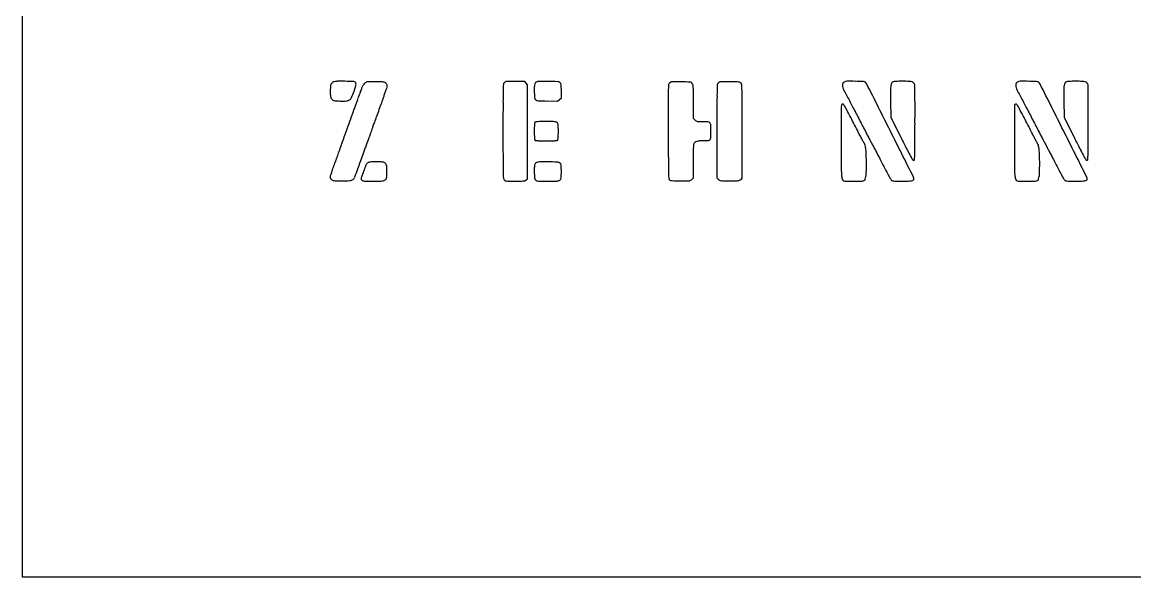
# Model space of a CAD drawing. Header units: centimetres. Extents: x 0 to 40, y 0 to 40.
# Drawn here: x 0 to 18.49, y 0 to 9.21 of the extents above; entities that cross this region are included whole.
import ezdxf

# ---------------------------------------------------------------- set-up
doc = ezdxf.new("R2010")
doc.units = ezdxf.units.CM
doc.header["$MEASUREMENT"] = 0
doc.layers.add('test v4_0', color=7, linetype='Continuous')

msp = doc.modelspace()

# ---------------------------------------------------------------- linework, layer by layer
at = {"layer": 'test v4_0'}
for p, q in [((0, 40), (0, 0)), ((8.352, 8.225), (8.203, 8.227)), ((8.376, 8.197), (8.352, 8.225)), ((8.4, 8.168), (8.376, 8.197)), ((8.395, 6.608), (8.4, 8.168)), ((8.928, 7.925), (8.96, 7.952)), ((8.96, 7.952), (8.96, 8.065)), ((8.723, 7.902), (8.897, 7.899)), ((8.897, 7.899), (8.928, 7.925)), ((11.15, 7.897), (11.15, 7.618)), ((14.432, 7.902), (14.435, 7.634)), ((17.312, 7.902), (17.315, 7.634)), ((11.15, 7.618), (11.179, 7.589)), ((14.435, 7.634), (14.615, 7.275)), ((17.315, 7.634), (17.495, 7.275)), ((11.96, 7.398), (11.96, 6.619)), ((11.55, 6.619), (11.55, 7.395)), ((11.15, 6.895), (11.15, 6.619)), ((8.371, 6.589), (8.395, 6.608)), ((11.15, 6.619), (11.125, 6.595)), ((11.575, 6.595), (11.55, 6.619)), ((11.96, 6.619), (11.935, 6.595)), ((0, 0), (40, 0))]:
    msp.add_line(p, q, dxfattribs=at)
for centre, radius, start, end in [((5.366, 8.115), 0.245, 171.0852, 178.5443), ((5.217, 8.139), 0.0947, 157.62, 171.0852), ((5.2, 8.146), 0.0764, 141.8115, 157.6199), ((5.209, 8.139), 0.0872, 132.7247, 141.8114), ((5.226, 8.121), 0.112, 125.2057, 132.7247), ((5.219, 8.13), 0.101, 117.4137, 125.2057), ((5.19, 8.187), 0.0369, 100.9325, 117.4137), ((5.238, 7.934), 0.294, 90.5937, 100.9325), ((5.307, 1.355), 6.874, 89.5436, 90.5937), ((5.275, -2.567), 10.796, 88.8531, 89.5436), ((5.49, 8.129), 0.0979, 69.1832, 88.853), ((3.254, 8.872), 2.401, 340.3369, 342.3186), ((5.511, 8.185), 0.0374, 32.539, 69.1832), ((5.385, 8.193), 0.164, 342.3186, 356.389), ((5.51, 8.185), 0.0381, 356.3891, 32.539), ((12.177, 7.981), 4.185, 177.2845, 178.7526), ((8.029, 8.177), 0.0327, 131.0605, 177.2844), ((8.09, 8.107), 0.126, 126.5174, 131.0606), ((8.122, 8.065), 0.179, 123.0166, 126.5173), ((8.114, 8.076), 0.165, 119.4588, 123.0166), ((8.06, 8.172), 0.0549, 111.3858, 119.4586), ((8.052, 8.192), 0.0333, 92.0254, 111.3858), ((8.178, 4.646), 3.582, 91.334, 92.0254), ((8.148, 5.894), 2.333, 90.0748, 91.334), ((8.15, 4.427), 3.8, 89.2011, 90.0748), ((10.688, 8.07), 2.178, 177.9139, 180.0001), ((8.646, 8.144), 0.134, 161.9866, 177.9139), ((8.563, 8.171), 0.0471, 129.7945, 161.9866), ((8.597, 8.13), 0.101, 111.5703, 129.7945), ((8.572, 8.192), 0.0332, 91.698, 111.5702), ((8.729, 2.899), 5.329, 91.1569, 91.698), ((8.684, 5.155), 3.072, 90.0503, 91.157), ((8.685, 3.085), 5.143, 89.2979, 90.0503), ((8.697, 4.055), 4.172, 87.3119, 89.2979), ((8.889, 8.146), 0.0772, 52.5039, 87.3119), ((8.906, 8.167), 0.0505, 4.3606, 52.5039), ((7.566, 8.065), 1.394, 0, 4.3606), ((13.698, 8.165), 0.0665, 152.5918, 181.1428), ((13.763, 8.167), 0.132, 181.1429, 200.1437), ((13.683, 8.173), 0.0503, 117.3759, 152.5918), ((13.708, 8.125), 0.104, 90.7381, 117.376), ((13.76, 4.102), 4.127, 88.859, 90.7381), ((13.74, 3.102), 5.128, 87.3226, 88.859), ((13.977, 8.165), 0.0594, 50.2554, 87.3225), ((13.957, 8.141), 0.0901, 26.6711, 50.2553), ((-2015.414, -1011.245), 2271.102, 26.649354, 26.671126), ((15.008, 8.086), 0.577, 172.6358, 179.9706), ((14.541, 8.147), 0.106, 150.6636, 172.6359), ((14.492, 8.174), 0.0495, 111.9449, 150.6636), ((14.515, 8.117), 0.111, 91.2491, 111.9449), ((14.619, 3.316), 4.913, 89.8945, 91.249), ((14.62, 3.793), 4.436, 88.405, 89.8944), ((14.74, 8.082), 0.146, 70.7813, 88.405), ((14.766, 8.157), 0.0665, 58.4308, 70.7814), ((14.757, 8.142), 0.0831, 47.9779, 58.4308), ((14.76, 8.145), 0.0792, 37.2912, 47.9779), ((14.782, 8.162), 0.0509, 22.4013, 37.2912), ((14.762, 8.154), 0.0731, 1.1533, 22.4012), ((-5.041, 7.755), 19.879, 0.7479, 1.1533), ((16.578, 8.165), 0.0665, 152.5918, 181.1428), ((16.643, 8.167), 0.132, 181.1429, 200.1437), ((16.563, 8.173), 0.0503, 117.3759, 152.5918), ((16.588, 8.125), 0.104, 90.7381, 117.376), ((16.64, 4.102), 4.127, 88.859, 90.7381), ((16.62, 3.102), 5.128, 87.3226, 88.859), ((16.857, 8.165), 0.0594, 50.2554, 87.3225), ((16.837, 8.141), 0.0901, 26.6711, 50.2553), ((-2012.534, -1011.245), 2271.102, 26.649354, 26.671126), ((17.888, 8.086), 0.577, 172.6358, 179.9706), ((17.421, 8.147), 0.106, 150.6636, 172.6359), ((17.372, 8.174), 0.0495, 111.9449, 150.6636), ((17.395, 8.117), 0.111, 91.2491, 111.9449), ((17.499, 3.316), 4.913, 89.8945, 91.249), ((17.5, 3.793), 4.436, 88.405, 89.8944), ((17.62, 8.082), 0.146, 70.7813, 88.405), ((17.646, 8.157), 0.0665, 58.4308, 70.7814), ((17.637, 8.142), 0.0831, 47.9779, 58.4308), ((17.64, 8.145), 0.0792, 37.2912, 47.9779), ((17.662, 8.162), 0.0509, 22.4013, 37.2912), ((17.642, 8.154), 0.0731, 1.1533, 22.4012), ((-2.161, 7.755), 19.879, 0.7479, 1.1533), ((7.383, 8.064), 2.263, 178.5443, 180), ((7.823, 8.064), 2.703, 180, 181.3043), ((5.31, 8.007), 0.189, 181.3043, 190.4176), ((5.193, 7.986), 0.0705, 190.4175, 207.8462), ((5.225, 8.002), 0.106, 207.8462, 220.6753), ((5.384, 7.999), 0.0973, 304.9176, 336.1797), ((4.058, 8.585), 1.546, 336.1797, 340.3369), ((-48.168, 27.243), 57.11, 340.1994, 340.257), ((-59.695, 31.381), 69.358, 340.25697, 340.30671), ((-53.318, 29.098), 62.584, 340.30674, 340.3567), ((-8.328, 13.039), 14.814, 340.3568, 340.5025), ((7.251, 7.527), 1.323, 160.6557, 161.5738), ((10.95, 6.228), 5.244, 160.3258, 160.6556), ((11.466, 6.043), 5.792, 159.9985, 160.3258), ((10.361, 6.446), 4.616, 159.6106, 159.9986), ((17.317, 7.869), 9.327, 178.7526, 179.9041), ((10.032, 8.07), 1.522, 180, 184.1219), ((8.565, 7.964), 0.0516, 184.1219, 231.7338), ((14.021, 8.261), 0.407, 200.1437, 208.3486), ((30.401, 8.078), 15.97, 179.9706, 180.6329), ((0.285, 7.825), 14.553, 359.9927, 0.7479), ((16.901, 8.261), 0.407, 200.1437, 208.3486), ((33.281, 8.078), 15.97, 179.9706, 180.6329), ((3.165, 7.825), 14.553, 359.9927, 0.7479), ((5.222, 8), 0.103, 220.6753, 234.2408), ((5.192, 7.958), 0.0508, 234.2408, 257.1713), ((5.217, 8.069), 0.165, 257.1712, 267.3901), ((5.404, 12.18), 4.28, 267.39, 268.356), ((5.322, 9.299), 1.398, 268.356, 272.8225), ((5.386, 7.997), 0.0938, 272.8225, 304.9176), ((298.653, 7.398), 290.663, 179.90415, 179.99995), ((8.581, 7.983), 0.0765, 231.7338, 266.9854), ((8.798, 12.106), 4.205, 266.9854, 268.9728), ((274.277, 4.793), 260.681, 179.33093, 179.3692), ((13.623, 7.837), 0.00933, 135, 179.3309), ((13.632, 7.828), 0.0212, 106.1105, 135), ((13.633, 7.823), 0.0267, 81.8465, 106.1105), ((13.633, 7.819), 0.0306, 59.3727, 81.8465), ((13.631, 7.817), 0.0331, 38.1818, 59.3727), ((13.569, 7.768), 0.112, 28.013, 38.1819), ((-0.916, 0.062), 16.52, 27.7194, 28.013), ((-55.344, 7.832), 70.182, 359.75756, 359.9927), ((277.157, 4.793), 260.681, 179.33093, 179.3692), ((16.503, 7.837), 0.00933, 135, 179.3309), ((16.512, 7.828), 0.0212, 106.1105, 135), ((16.513, 7.823), 0.0267, 81.8465, 106.1105), ((16.513, 7.819), 0.0306, 59.3727, 81.8465), ((16.511, 7.817), 0.0331, 38.1818, 59.3727), ((16.449, 7.768), 0.112, 28.013, 38.1819), ((1.964, 0.062), 16.52, 27.7194, 28.013), ((-52.464, 7.832), 70.182, 359.75756, 359.9927), ((-663.484, 248.372), 710.954, 340.195302, 340.208365), ((11.285, 7.695), 0.15, 225, 235.289), ((42.091, 7.349), 28.481, 179.3692, 179.7611), ((-6.827, -3.044), 23.197, 27.3875, 27.7194), ((-271.405, -140.115), 321.174, 27.33897, 27.38756), ((44.971, 7.349), 28.481, 179.3692, 179.7611), ((-3.947, -3.044), 23.197, 27.3875, 27.7194), ((-268.525, -140.115), 321.174, 27.33897, 27.38756), ((-327.604, 127.416), 353.959, 340.17332, 340.19532), ((7.083, 7.021), 1.337, 160.5459, 161.4959), ((12.566, 5.084), 7.152, 160.2716, 160.5459), ((13.385, 4.79), 8.022, 159.9959, 160.2716), ((12.767, 5.016), 7.364, 159.7018, 159.9959), ((368.513, 7.399), 360.523, 180.00001, 180.08183), ((11.312, 7.4), 2.802, 178.7382, 180), ((11.312, 7.4), 2.802, 180, 181.2618), ((9.257, 7.445), 0.747, 175.3646, 178.7382), ((9.035, 7.463), 0.524, 171.9298, 175.3645), ((8.536, 7.534), 0.0197, 135.0001, 171.9297), ((8.536, 7.534), 0.0201, 96.5102, 135), ((8.624, 6.768), 0.791, 93.7782, 96.5102), ((8.643, 6.477), 1.083, 90.9411, 93.7783), ((8.704, 2.773), 4.787, 90, 90.9412), ((8.704, 0.022), 7.538, 89.2879, 90), ((8.789, 6.916), 0.644, 84.9692, 89.2878), ((8.828, 7.355), 0.202, 76.6185, 84.9692), ((8.866, 7.515), 0.0381, 47.8553, 76.6185), ((8.867, 7.516), 0.0367, 20.2872, 47.8553), ((8.81, 7.495), 0.0979, 7.044, 20.2872), ((8.563, 7.465), 0.346, 0.9118, 7.044), ((4.22, 7.395), 4.69, 360, 0.9119), ((11.23, 7.615), 0.0525, 235.289, 257.7517), ((11.249, 7.704), 0.144, 257.7517, 268.9096), ((11.314, 11.109), 3.549, 268.9096, 270), ((68.758, 7.238), 55.148, 179.761, 180.0001), ((-2259.178, -1133.575), 2543.839, 26.629872, 26.649352), ((-221.19, 8.534), 236.03, 359.65861, 359.75761), ((71.638, 7.238), 55.148, 179.761, 180.0001), ((-2256.298, -1133.575), 2543.839, 26.629872, 26.649352), ((-218.31, 8.534), 236.03, 359.65861, 359.75761), ((-185.839, 76.273), 203.251, 340.11641, 340.14781), ((-247.642, 98.586), 268.958, 340.14786, 340.1733), ((183.196, -56.901), 188.69, 160.11635, 160.1631), ((9.257, 7.355), 0.747, 181.2618, 184.6354), ((9.035, 7.337), 0.524, 184.6355, 188.0702), ((8.536, 7.266), 0.0197, 188.0703, 224.9999), ((8.536, 7.266), 0.0202, 225, 263.7269), ((8.627, 8.092), 0.85, 263.7269, 266.3477), ((8.646, 8.393), 1.153, 266.3478, 269.102), ((8.71, 12.46), 5.22, 269.1021, 270), ((8.71, 12.46), 5.22, 270, 270.8979), ((8.774, 8.393), 1.153, 270.898, 273.6522), ((8.793, 8.092), 0.85, 273.6523, 276.2731), ((8.884, 7.266), 0.0202, 276.2731, 315), ((8.884, 7.266), 0.0197, 315, 351.6739), ((8.415, 7.335), 0.494, 351.6739, 355.2182), ((8.203, 7.352), 0.707, 355.2182, 358.6786), ((6.334, 7.395), 2.576, 358.6786, 0), ((11.22, 7.159), 0.0674, 125.4599, 151.845), ((11.242, 7.127), 0.107, 106.7343, 125.4599), ((11.274, 7.022), 0.216, 94.3497, 106.7343), ((11.325, 6.355), 0.885, 90, 94.3496), ((118.543, 7.238), 104.933, 179.99996, 180.22937), ((36.769, 19.142), 25.608, 207.3315, 207.4951), ((34.008, 17.706), 22.495, 207.4951, 207.6755), ((32.411, 16.868), 20.692, 207.6756, 207.8431), ((44.566, 22.269), 33.495, 206.5951, 206.96), ((121.423, 7.238), 104.933, 179.99996, 180.22937), ((39.649, 19.142), 25.608, 207.3315, 207.4951), ((36.888, 17.706), 22.495, 207.4951, 207.6755), ((35.291, 16.868), 20.692, 207.6756, 207.8431), ((47.446, 22.269), 33.495, 206.5951, 206.96), ((128.306, -37.099), 130.338, 160.16305, 160.2247), ((15.034, 6.967), 3.883, 178.0034, 179.3457), ((16.571, 6.913), 5.422, 177.2437, 178.0034), ((11.195, 7.172), 0.0388, 151.8451, 177.2436), ((13.912, 7.144), 0.0993, 12.7823, 37.4838), ((13.389, 7.025), 0.636, 6.5192, 12.7824), ((12.851, 6.964), 1.178, 1.7864, 6.5193), ((15.916, 8.155), 2.037, 207.8431, 208.7622), ((17.409, 8.456), 3.027, 206.96, 209.0865), ((10.515, 7.153), 4.321, 357.9102, 359.6586), ((16.792, 7.144), 0.0993, 12.7823, 37.4838), ((16.269, 7.025), 0.636, 6.5192, 12.7824), ((15.731, 6.964), 1.178, 1.7864, 6.5193), ((18.796, 8.155), 2.037, 207.8431, 208.7622), ((20.289, 8.456), 3.027, 206.96, 209.0865), ((13.395, 7.153), 4.321, 357.9102, 359.6586), ((3.325, 7.595), 2.007, 339.5907, 340.1444), ((1.407, 8.287), 4.046, 340.1444, 340.4722), ((1.415, 8.285), 4.038, 340.4722, 340.8), ((3.379, 7.601), 1.958, 340.8, 341.3633), ((71.486, -16.717), 69.973, 160.29265, 160.38616), ((106.685, -29.326), 107.362, 160.22476, 160.2926), ((5.799, 6.798), 0.0955, 140.7116, 154.7163), ((5.789, 6.807), 0.082, 125.0085, 140.7115), ((5.772, 6.83), 0.0533, 104.333, 125.0084), ((5.806, 6.7), 0.188, 96.2539, 104.333), ((5.834, 6.437), 0.453, 91.28, 96.2539), ((5.888, 4.051), 2.839, 90, 91.28), ((5.888, 1.84), 5.05, 89.1275, 90), ((5.961, 6.672), 0.217, 80.5693, 89.1274), ((5.987, 6.825), 0.062, 60.7213, 80.5692), ((5.976, 6.806), 0.0846, 45, 60.7213), ((5.974, 6.804), 0.0869, 29.9011, 45), ((5.997, 6.817), 0.0601, 9.995, 29.9012), ((15.402, 6.894), 7.411, 180.0819, 181.4171), ((8.587, 6.817), 0.0745, 154.5169, 171.1721), ((8.582, 6.82), 0.0685, 136.7882, 154.5169), ((8.574, 6.827), 0.0585, 114.065, 136.7882), ((8.584, 6.805), 0.0828, 96.5409, 114.0651), ((8.621, 6.481), 0.409, 90.4731, 96.541), ((8.734, -7.102), 13.992, 90, 90.4732), ((8.734, 2.077), 4.813, 88.1558, 90), ((8.886, 6.803), 0.0843, 54.5795, 88.1557), ((8.906, 6.831), 0.0502, 4.7841, 54.5795), ((21.318, 6.895), 10.168, 179.3457, 180), ((9.666, 6.864), 4.364, 0, 1.7865), ((7.286, 6.864), 6.744, 358.7922, 360), ((86.043, 44.07), 80.823, 207.33607, 207.48435), ((16.4, 7.895), 1.873, 209.0865, 211.2518), ((14.815, 6.933), 0.0182, 211.2519, 269.9999), ((14.815, 6.928), 0.0131, 270, 354.2725), ((13.752, 7.035), 1.082, 354.2725, 357.9102), ((12.546, 6.864), 4.364, 0, 1.7865), ((10.166, 6.864), 6.744, 358.7922, 360), ((88.923, 44.07), 80.823, 207.33607, 207.48435), ((19.28, 7.895), 1.873, 209.0865, 211.2518), ((17.695, 6.933), 0.0182, 211.2519, 269.9999), ((17.695, 6.928), 0.0131, 270, 354.2725), ((16.632, 7.035), 1.082, 354.2725, 357.9102), ((15.104, 3.34), 10.023, 160.3549, 160.8069), ((18.328, 2.189), 13.447, 159.9295, 160.3549), ((6.092, 6.66), 0.419, 154.7163, 159.9296), ((5.863, 6.794), 0.197, 0.991, 9.9951), ((1.962, 6.726), 4.098, 0, 0.991), ((1.199, 6.726), 4.861, 359.1324, 0.0001), ((9.999, 6.761), 2.007, 181.4171, 184.0636), ((12.301, 6.727), 3.791, 178.9543, 180), ((9.887, 6.727), 1.377, 179.9999, 184.3718), ((8.753, 6.792), 0.242, 171.172, 178.9544), ((7.832, 6.729), 1.128, 354.7219, 360), ((7.686, 6.729), 1.274, 360, 4.7842), ((15.805, 6.826), 2.194, 180.2293, 183.9296), ((13.957, 6.7), 0.342, 183.9296, 195.8791), ((13.398, 6.736), 0.631, 351.9218, 358.7922), ((20.458, 9.951), 6.894, 207.4844, 208.3848), ((16.865, 8.009), 2.81, 208.3847, 209.7424), ((18.685, 6.826), 2.194, 180.2293, 183.9296), ((16.837, 6.7), 0.342, 183.9296, 195.8791), ((16.278, 6.736), 0.631, 351.9218, 358.7922), ((23.338, 9.951), 6.894, 207.4844, 208.3848), ((19.745, 8.009), 2.81, 208.3847, 209.7424), ((5.654, 6.611), 0.022, 171.5704, 208.0948), ((5.75, 6.597), 0.118, 160.8069, 171.5703), ((5.689, 6.629), 0.0618, 208.0948, 225), ((5.667, 6.607), 0.0308, 225, 257.9391), ((5.711, 6.81), 0.238, 257.9391, 265.2384), ((5.749, 7.274), 0.704, 265.2383, 269.2905), ((5.834, 14.135), 7.565, 269.2905, 270), ((5.834, 16.477), 9.907, 270, 270.6039), ((5.934, 7.066), 0.495, 270.6039, 275.9374), ((5.972, 6.7), 0.127, 275.9374, 288.6475), ((5.989, 6.647), 0.0715, 288.6474, 308.1886), ((5.984, 6.653), 0.0795, 308.1886, 324.1446), ((6.013, 6.632), 0.044, 324.1445, 348.9923), ((5.897, 6.655), 0.162, 348.9923, 359.1323), ((8.042, 6.622), 0.0446, 184.0636, 225), ((8.044, 6.624), 0.048, 225, 249.7253), ((8.063, 6.676), 0.104, 249.7253, 263.6209), ((8.099, 6.993), 0.422, 263.6209, 269.3454), ((8.189, 14.893), 8.323, 269.3454, 270), ((8.189, 13.868), 7.298, 270, 270.7239), ((8.275, 7.054), 0.483, 270.7239, 275.979), ((8.311, 6.708), 0.136, 275.979, 287.4826), ((8.334, 6.635), 0.0589, 287.4826, 308.9952), ((8.561, 6.625), 0.0474, 184.3718, 234.3452), ((8.579, 6.651), 0.0786, 234.3452, 268.2816), ((8.729, 11.624), 5.054, 268.2816, 270), ((8.729, 11.422), 4.852, 270, 271.8559), ((8.883, 6.662), 0.0894, 271.8559, 304.4968), ((8.905, 6.63), 0.0506, 304.4969, 354.7219), ((13.672, 6.618), 0.0451, 195.8791, 249.0064), ((13.691, 6.668), 0.0984, 249.0064, 269.837), ((13.719, 16.502), 9.933, 269.837, 270.6133), ((13.694, 18.828), 12.259, 270.6133, 271.2518), ((13.96, 6.635), 0.0623, 271.2517, 298.155), ((13.968, 6.62), 0.046, 298.155, 337.8255), ((13.839, 6.673), 0.185, 337.8255, 351.9217), ((14.566, 6.696), 0.162, 209.7424, 220.5843), ((14.473, 6.617), 0.0408, 220.5843, 248.2432), ((14.492, 6.663), 0.0906, 248.2432, 263.4948), ((14.527, 6.973), 0.402, 263.4949, 269.3916), ((14.621, 15.769), 9.199, 269.3917, 270), ((14.621, 10.515), 3.945, 270, 271.5174), ((14.715, 6.946), 0.374, 271.5174, 280.0585), ((14.765, 6.665), 0.0898, 280.0586, 300.068), ((14.8, 6.605), 0.0204, 300.068, 360), ((14.749, 6.605), 0.0711, 359.9999, 26.6299), ((16.552, 6.618), 0.0451, 195.8791, 249.0064), ((16.571, 6.668), 0.0984, 249.0064, 269.837), ((16.599, 16.502), 9.933, 269.837, 270.6133), ((16.574, 18.828), 12.259, 270.6133, 271.2518), ((16.84, 6.635), 0.0623, 271.2517, 298.155), ((16.848, 6.62), 0.046, 298.155, 337.8255), ((16.719, 6.673), 0.185, 337.8255, 351.9217), ((17.446, 6.696), 0.162, 209.7424, 220.5843), ((17.353, 6.617), 0.0408, 220.5843, 248.2432), ((17.372, 6.663), 0.0906, 248.2432, 263.4948), ((17.407, 6.973), 0.402, 263.4949, 269.3916), ((17.501, 15.769), 9.199, 269.3917, 270), ((17.501, 10.515), 3.945, 270, 271.5174), ((17.595, 6.946), 0.374, 271.5174, 280.0585), ((17.645, 6.665), 0.0898, 280.0586, 300.068), ((17.68, 6.605), 0.0204, 300.068, 360), ((17.629, 6.605), 0.0711, 359.9999, 26.6299)]:
    msp.add_arc(centre, radius, start, end, dxfattribs=at)
at = {"layer": 'test v4_0', "extrusion": (0, 0, -1)}
for centre, radius, start, end in [((-6.076, 7.939), 0.466, 19.4975, 26.1621), ((-5.874, 8.039), 0.241, 26.1622, 37.0756), ((-5.807, 8.089), 0.157, 37.0756, 50.6411), ((-5.747, 8.163), 0.0617, 50.6411, 77.9212), ((-5.751, 8.146), 0.0796, 77.9211, 88.1403), ((-5.849, 5.119), 3.108, 88.1403, 88.8682), ((-5.84, 5.579), 2.647, 88.8682, 89.889), ((-5.842, 4.349), 3.878, 89.889, 90.6558), ((-5.837, 3.877), 4.35, 90.6558, 91.633), ((-5.95, 7.864), 0.361, 91.633, 97.6765), ((-5.984, 8.111), 0.112, 97.6764, 110.0325), ((-6.004, 8.168), 0.0514, 110.0325, 132.1885), ((-6.001, 8.164), 0.0563, 132.1886, 160.7618), ((-5.885, 8.157), 0.175, 181.74, 195.4891), ((-5.974, 8.155), 0.0851, 160.7618, 181.74), ((-61.09, 7.48), 50.35, 0.5793, 0.7853), ((-10.791, 8.169), 0.0462, 0.7852, 28.155), ((-10.793, 8.168), 0.048, 28.1549, 40.3378), ((-10.825, 8.141), 0.0903, 40.3379, 47.9316), ((-10.826, 8.14), 0.0913, 47.9317, 55.4993), ((-10.803, 8.173), 0.0519, 55.4994, 67.0423), ((-10.801, 8.178), 0.0461, 67.0423, 86.468), ((-10.925, 6.169), 2.059, 86.468, 87.7295), ((-10.912, 6.507), 1.72, 87.7295, 89.5388), ((-10.919, 5.631), 2.597, 89.5388, 90.8676), ((-10.931, 6.418), 1.809, 90.8676, 95.1022), ((-11.087, 8.169), 0.052, 95.1022, 149.8925), ((-11.031, 8.136), 0.116, 149.8925, 179.039), ((3.972, 7.885), 15.122, 179.0391, 179.9542), ((-68.819, 7.22), 57.272, 0.7668, 0.9508), ((-11.6, 8.17), 0.0448, 0.9508, 28.1549), ((-11.602, 8.169), 0.0465, 28.1549, 40.5512), ((-11.634, 8.142), 0.0888, 40.5512, 48.1947), ((-11.635, 8.141), 0.0901, 48.1948, 55.7997), ((-11.613, 8.172), 0.0521, 55.7997, 67.2585), ((-11.611, 8.177), 0.0465, 67.2585, 86.4921), ((-11.737, 6.131), 2.096, 86.4921, 87.7336), ((-11.723, 6.481), 1.747, 87.7336, 89.5189), ((-11.73, 5.589), 2.638, 89.5189, 90.8296), ((-11.634, -1.084), 9.312, 90.8295, 91.4279), ((-11.858, 7.92), 0.305, 91.4279, 98.5158), ((-11.893, 8.157), 0.0656, 98.5158, 118.1909), ((-11.899, 8.168), 0.0538, 118.1909, 141.0342), ((-11.898, 8.167), 0.0551, 141.0342, 176.2724), ((-9.609, 8.018), 2.349, 176.2725, 178.6378), ((-5.379, 8.298), 0.699, 195.4891, 200.3894), ((-34.051, 7.753), 23.31, 359.9872, 0.5794), ((-35.497, 7.666), 23.946, 0.192, 0.7668), ((-3.967, 7.883), 7.993, 178.6378, 179.9107), ((-5.717, 3.781), 9.028, 151.6513, 152.3139), ((86.881, -44.805), 113.599, 152.31382, 152.41764), ((-8.597, 3.781), 9.028, 151.6513, 152.3139), ((84.001, -44.805), 113.599, 152.31382, 152.41764), ((-2486.051, -885.085), 2636.328, 19.794496, 19.7961), ((-2486.285, -885.172), 2636.577, 19.796143, 19.797747), ((-1214.96, -427.525), 1285.39, 19.797812, 19.800562), ((27.568, 19.861), 35.616, 199.8142, 200.0127), ((33.027, 21.828), 41.419, 199.6575, 199.8142), ((-3.671, 8.719), 2.45, 198.4263, 199.6574), ((306.905, 7.399), 318.865, 179.91064, 180.00002), ((85.191, -43.923), 111.693, 152.41767, 152.53754), ((82.311, -43.923), 111.693, 152.41767, 152.53754), ((-1214.488, -427.431), 1284.913, 19.79168, 19.79443), ((14.718, 15.181), 21.941, 200.0128, 200.2981), ((-124.819, 7.773), 114.077, 359.80477, 359.9872), ((-116.524, 7.395), 104.974, 0.00005, 0.19187), ((74.082, -38.149), 99.173, 152.53755, 152.66864), ((71.202, -38.149), 99.173, 152.53755, 152.66864), ((10.081, 13.019), 16.846, 199.4045, 199.5611), ((-4.345, 7.937), 1.551, 198.5041, 199.4045), ((-11.314, 4.308), 3.252, 90, 91.0792), ((-11.371, 7.365), 0.195, 91.0792, 99.4853), ((-11.396, 7.51), 0.048, 99.4853, 119.8997), ((-11.406, 7.528), 0.0264, 119.8996, 151.8451), ((-11.366, 7.507), 0.0721, 151.845, 178.338), ((-7.639, 7.398), 3.801, 178.338, 179.8751), ((-8.333, 7.4), 3.107, 179.8751, 181.7301), ((14.049, 14.438), 21.06, 199.7312, 199.8836), ((11.352, 13.47), 18.195, 199.5611, 199.7312), ((-354.367, 8.555), 343.627, 359.72025, 359.80482), ((-11.325, 10.89), 3.65, 269.0322, 270), ((-11.385, 7.344), 0.103, 256.334, 269.0321), ((-11.403, 7.267), 0.0239, 221.4488, 256.334), ((-11.385, 7.283), 0.0483, 200.8168, 221.4488), ((-11.314, 7.31), 0.125, 181.73, 200.8168), ((-28.317, 14.841), 16.235, 332.3989, 332.6611), ((-22.242, 11.665), 9.38, 332.0036, 332.3989), ((-32.48, 17.108), 20.975, 331.8516, 332.0035), ((-14.039, 7.241), 0.0609, 322.5162, 331.8516), ((-31.197, 14.841), 16.235, 332.3989, 332.6611), ((-25.122, 11.665), 9.38, 332.0036, 332.3989), ((-35.36, 17.108), 20.975, 331.8516, 332.0035), ((-16.919, 7.241), 0.0609, 322.5162, 331.8516), ((-22.801, 0.797), 18.621, 19.4503, 19.5919), ((-24.216, 0.294), 20.123, 19.5919, 19.7457), ((-27.173, -0.768), 23.264, 19.7457, 19.8837), ((-12.36, 6.203), 2.019, 151.2379, 152.178), ((6.098, -3.538), 22.89, 152.178, 152.3366), ((7.632, -4.342), 24.622, 152.3366, 152.5099), ((-15.24, 6.203), 2.019, 151.2379, 152.178), ((3.218, -3.538), 22.89, 152.178, 152.3366), ((4.752, -4.342), 24.622, 152.3366, 152.5099), ((-12.633, 4.132), 7.924, 19.683, 20.4093), ((-6.862, 6.426), 1.717, 18.6367, 19.4503), ((-18.437, 6.915), 7.692, 358.419, 359.7203), ((11.35, -6.276), 28.813, 152.5099, 152.664), ((8.47, -6.276), 28.813, 152.5099, 152.664), ((-9.98, 5.108), 5.098, 17.685, 18.4521), ((-8.858, 5.482), 3.915, 18.4521, 19.683), ((-2.081, 8.016), 3.708, 199.6138, 201.882), ((-13.26, 6.772), 2.514, 356.2434, 358.4189), ((-5.183, 6.637), 0.0631, 360, 17.685), ((-5.143, 6.637), 0.0229, 337.8896, 360), ((-5.207, 6.663), 0.0917, 330.013, 337.8896), ((-5.222, 6.672), 0.11, 322.5486, 330.013), ((-5.221, 6.671), 0.108, 315.0001, 322.5487), ((-5.201, 6.651), 0.0799, 297.8775, 314.9999), ((-5.195, 6.639), 0.0667, 278.2874, 297.8775), ((-5.224, 6.839), 0.268, 270.6138, 278.2874), ((-5.304, 14.319), 7.749, 269.9409, 270.6137), ((-5.31, 8.98), 2.41, 266.8515, 269.9409), ((-5.437, 6.66), 0.0865, 232.5, 266.8515), ((-5.429, 6.671), 0.1, 201.882, 232.5), ((-10.783, 6.609), 0.0312, 306.1705, 356.2434), ((-10.788, 6.616), 0.0397, 279.7997, 306.1706), ((-10.842, 6.929), 0.358, 274.5596, 279.7997), ((-10.876, 7.355), 0.784, 270.9445, 274.5596), ((-10.942, 11.389), 4.819, 270, 270.9445), ((-10.942, 16.871), 10.301, 269.4323, 270), ((-11.041, 6.884), 0.314, 262.3642, 269.4323), ((-11.074, 6.644), 0.0717, 243.2156, 262.3643), ((-11.071, 6.649), 0.0766, 225, 243.2157), ((-11.629, 6.649), 0.0771, 296.9641, 314.9999), ((-11.626, 6.643), 0.0709, 277.7459, 296.964), ((-11.658, 6.877), 0.306, 270.5837, 277.7458), ((-11.755, 16.403), 9.833, 270, 270.5837), ((-11.755, 16.403), 9.833, 269.4163, 270), ((-11.852, 6.877), 0.306, 262.2542, 269.4163), ((-11.884, 6.643), 0.0709, 243.036, 262.2541), ((-11.881, 6.649), 0.0771, 225.0001, 243.0359)]:
    msp.add_arc(centre, radius, start, end, dxfattribs=at)

doc.saveas('drawing.dxf')
